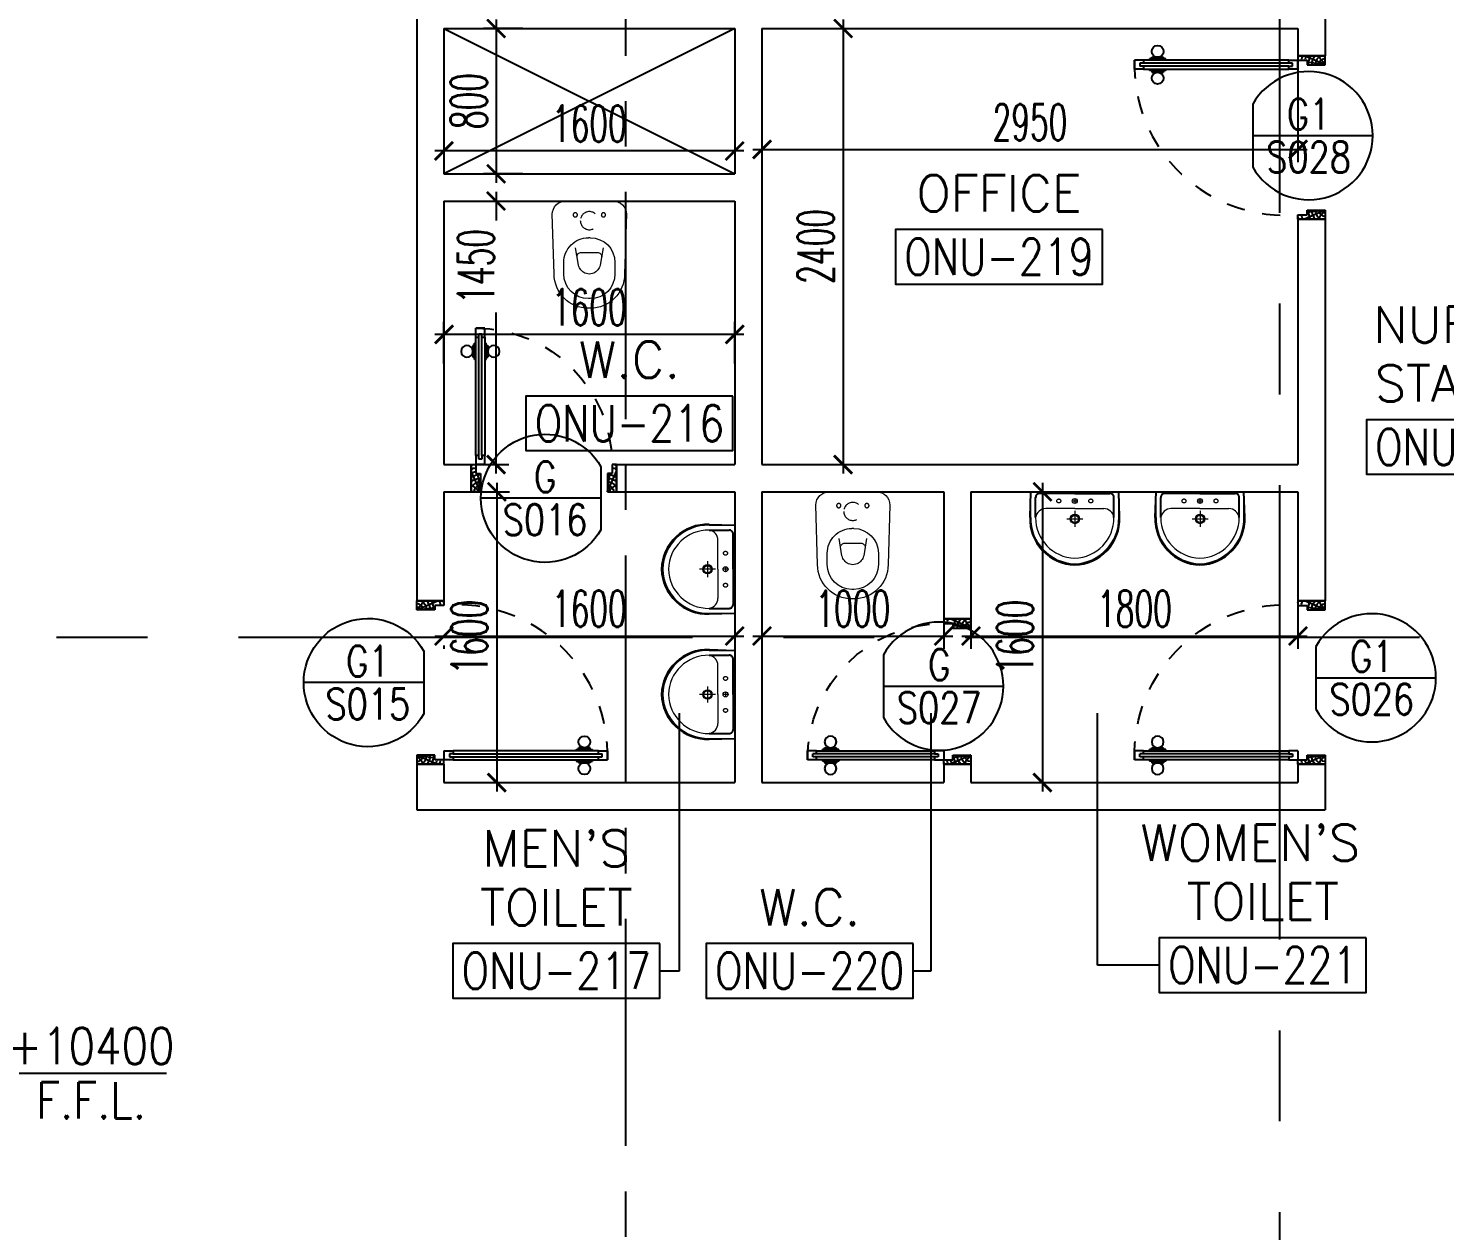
# Model space of a CAD drawing. Extents: x 88852.7 to 88945.7, y 39921.6 to 40001.1.
# Drawn here: x 88868.28 to 88876.08, y 39936.01 to 39942.63 of the extents above; entities that cross this region are included whole.
import ezdxf
from ezdxf.enums import TextEntityAlignment as Align

# ---------------------------------------------------------------- set-up
doc = ezdxf.new("R2010")
doc.units = 0
doc.header["$MEASUREMENT"] = 0
doc.header["$PDMODE"] = 34
for name, pattern in [('CENTER', [2, 1.25, -0.25, 0.25, -0.25]), ('CENTERX2', [4, 2.5, -0.5, 0.5, -0.5]), ('DASHED', [0.75, 0.5, -0.25]), ('HIDDEN', [0.375, 0.25, -0.125]), ('HIDDEN2', [0.1875, 0.125, -0.0625])]:
    doc.linetypes.add(name, pattern=pattern)
doc.layers.get('0').update_dxf_attribs({"linetype": 'CONTINUOUS'})
doc.layers.get('DEFPOINTS').update_dxf_attribs({"linetype": 'CONTINUOUS'})
for name, color, linetype in [('AXES', 11, 'CENTERX2'), ('AXES1', 11, 'CENTER'), ('DIM', 4, 'CONTINUOUS'), ('DOOR', 7, 'CONTINUOUS'), ('DOOR-CR', 4, 'CONTINUOUS'), ('DOOR-NO', 3, 'CONTINUOUS'), ('FIX', 3, 'CONTINUOUS'), ('LEV-PL', 7, 'CONTINUOUS'), ('RM-BOX', 4, 'CONTINUOUS'), ('RM-IND', 7, 'CONTINUOUS'), ('RM-NAME', 2, 'CONTINUOUS'), ('RM-NO', 2, 'CONTINUOUS'), ('WALL', 2, 'CONTINUOUS')]:
    doc.layers.add(name, color=color, linetype=linetype)
doc.styles.add('ROMANS', font='ROMANS.shx', dxfattribs={"width": 0.6})
doc.styles.add('S', font='ROMANS.SHX')
doc.dimstyles.new('STANDARD in', dxfattribs={"dimtxt": 0.2, "dimasz": 0.1, "dimexe": 0.07, "dimexo": 0.07, "dimgap": 0.05, "dimtad": 1, "dimdec": 0, "dimlfac": 1000, "dimzin": 0, "dimdsep": 46, "dimtxsty": 'ROMANS', "dimblk": 'ARCHTICK', "dimcen": 0.05, "dimdle": 0.05, "dimclrd": 4, "dimclre": 4, "dimclrt": 2, "dimadec": 0, "dimazin": 0, "dimtfac": 1, "dimtdec": 0, "dimtmove": 2, "dimatfit": 3, "dimfxl": 0, "dimtolj": 1, "dimtzin": 0, "dimarcsym": 0})

# ---------------------------------------------------------------- blocks, each defined once
blk = doc.blocks.new('RM1')
at = {"layer": 'RM-BOX'}
blk.add_lwpolyline([(569.9, -200), (-569.9, -200), (-569.9, -500), (569.9, -500)], close=True, dxfattribs=at)
at = {"layer": 'RM-NAME', "style": 'ROMANS'}
for tag, p in [('ROOMNAME1', (0, 323.8)), ('ROOMNAME2', (0, 0))]:
    blk.add_attdef(tag, text='', height=200, dxfattribs=at).set_placement(p, align=Align.MIDDLE)
at = {"layer": 'RM-NO', "style": 'ROMANS', "width": 0.8}
blk.add_attdef('ROOMNO', text='', height=200, dxfattribs=at).set_placement((0, -350), align=Align.MIDDLE)
blk = doc.blocks.new('DD1')
at = {"layer": 'DOOR-CR'}
blk.add_line((-307.6, 0), (352.8, 0), dxfattribs=at)
blk.add_lwpolyline([(-307.6, -172.9, 3.820224), (-307.6, 172.9)], format="xyb", close=True, dxfattribs=at)
at = {"layer": 'DOOR-NO', "style": 'ROMANS', "width": 0.8}
for tag, p in [('G', (0, 141.5)), ('000', (0, -141.4))]:
    blk.add_attdef(tag, text='', height=204, dxfattribs=at).set_placement(p, align=Align.MIDDLE)
blk = doc.blocks.new('_ARCHTICK')
at = {"color": 0, "linetype": 'ByBlock', "const_width": 0.15}
blk.add_lwpolyline([(-0.5, -0.5), (0.5, 0.5)], dxfattribs=at)
blk = doc.blocks.new('*D414')
at = {"layer": 'DEFPOINTS', "color": 0, "linetype": 'Continuous'}
for p in [(88873.4703, 39939.771), (88875.2703, 39939.771), (88875.2703, 39939.2858)]:
    blk.add_point(p, dxfattribs=at)
at = {"layer": 'DIM', "color": 4, "linetype": 'Continuous', "lineweight": -2}
for p, q in [((88873.4703, 39939.701), (88873.4703, 39939.2158)), ((88875.2703, 39939.701), (88875.2703, 39939.2158)), ((88873.4203, 39939.2858), (88875.3203, 39939.2858))]:
    blk.add_line(p, q, dxfattribs=at)
at = {"layer": 'DIM', "color": 4, "linetype": 'Continuous', "lineweight": -2, "xscale": 0.1, "yscale": 0.1, "zscale": 0.1, "rotation": 180}
blk.add_blockref('_ARCHTICK', (88873.4703, 39939.2858), dxfattribs=at)
at = {"layer": 'DIM', "color": 4, "linetype": 'Continuous', "lineweight": -2, "xscale": 0.1, "yscale": 0.1, "zscale": 0.1}
blk.add_blockref('_ARCHTICK', (88875.2703, 39939.2858), dxfattribs=at)
at = {"layer": 'DIM', "color": 2, "linetype": 'Continuous', "insert": (88874.3703, 39939.4358), "char_height": 0.2, "attachment_point": 5, "style": 'ROMANS'}
blk.add_mtext('\\A1;1800', dxfattribs=at)
blk = doc.blocks.new('*D413')
at = {"layer": 'DEFPOINTS', "color": 0, "linetype": 'Continuous'}
for p in [(88872.3203, 39939.771), (88873.3203, 39939.771), (88873.3203, 39939.2858)]:
    blk.add_point(p, dxfattribs=at)
at = {"layer": 'DIM', "color": 4, "linetype": 'Continuous', "lineweight": -2}
for p, q in [((88872.3203, 39939.701), (88872.3203, 39939.2158)), ((88873.3203, 39939.701), (88873.3203, 39939.2158)), ((88872.2703, 39939.2858), (88873.3703, 39939.2858))]:
    blk.add_line(p, q, dxfattribs=at)
at = {"layer": 'DIM', "color": 4, "linetype": 'Continuous', "lineweight": -2, "xscale": 0.1, "yscale": 0.1, "zscale": 0.1, "rotation": 180}
blk.add_blockref('_ARCHTICK', (88872.3203, 39939.2858), dxfattribs=at)
at = {"layer": 'DIM', "color": 4, "linetype": 'Continuous', "lineweight": -2, "xscale": 0.1, "yscale": 0.1, "zscale": 0.1}
blk.add_blockref('_ARCHTICK', (88873.3203, 39939.2858), dxfattribs=at)
at = {"layer": 'DIM', "color": 2, "linetype": 'Continuous', "insert": (88872.8203, 39939.4358), "char_height": 0.2, "attachment_point": 5, "style": 'ROMANS'}
blk.add_mtext('\\A1;1000', dxfattribs=at)
blk = doc.blocks.new('*D412')
at = {"layer": 'DEFPOINTS', "color": 0, "linetype": 'Continuous'}
for p in [(88872.1703, 39939.6851), (88870.5703, 39939.3028), (88872.1703, 39939.2858)]:
    blk.add_point(p, dxfattribs=at)
at = {"layer": 'DIM', "color": 4, "linetype": 'Continuous', "lineweight": -2}
for p, q in [((88872.1703, 39939.6151), (88872.1703, 39939.2158)), ((88870.5203, 39939.2858), (88872.2203, 39939.2858)), ((88870.5703, 39939.2328), (88870.5703, 39939.2158))]:
    blk.add_line(p, q, dxfattribs=at)
at = {"layer": 'DIM', "color": 4, "linetype": 'Continuous', "lineweight": -2, "xscale": 0.1, "yscale": 0.1, "zscale": 0.1, "rotation": 180}
blk.add_blockref('_ARCHTICK', (88870.5703, 39939.2858), dxfattribs=at)
at = {"layer": 'DIM', "color": 4, "linetype": 'Continuous', "lineweight": -2, "xscale": 0.1, "yscale": 0.1, "zscale": 0.1}
blk.add_blockref('_ARCHTICK', (88872.1703, 39939.2858), dxfattribs=at)
at = {"layer": 'DIM', "color": 2, "linetype": 'Continuous', "insert": (88871.3703, 39939.4358), "char_height": 0.2, "attachment_point": 5, "style": 'ROMANS'}
blk.add_mtext('\\A1;1600', dxfattribs=at)
blk = doc.blocks.new('*D410')
at = {"layer": 'DEFPOINTS', "color": 0, "linetype": 'Continuous'}
for p in [(88870.5703, 39940.9452), (88870.5703, 39940.7155), (88872.1703, 39940.7155)]:
    blk.add_point(p, dxfattribs=at)
at = {"layer": 'DIM', "color": 4, "linetype": 'Continuous', "lineweight": -2}
for p, q in [((88872.2203, 39940.9452), (88870.5203, 39940.9452)), ((88870.5703, 39940.7855), (88870.5703, 39941.0152)), ((88872.1703, 39940.7855), (88872.1703, 39941.0152))]:
    blk.add_line(p, q, dxfattribs=at)
at = {"layer": 'DIM', "color": 4, "linetype": 'Continuous', "lineweight": -2, "xscale": 0.1, "yscale": 0.1, "zscale": 0.1, "rotation": 180}
blk.add_blockref('_ARCHTICK', (88870.5703, 39940.9452), dxfattribs=at)
at = {"layer": 'DIM', "color": 4, "linetype": 'Continuous', "lineweight": -2, "xscale": 0.1, "yscale": 0.1, "zscale": 0.1}
blk.add_blockref('_ARCHTICK', (88872.1703, 39940.9452), dxfattribs=at)
at = {"layer": 'DIM', "color": 2, "linetype": 'Continuous', "insert": (88871.3703, 39941.0952), "char_height": 0.2, "attachment_point": 5, "style": 'ROMANS'}
blk.add_mtext('\\A1;1600', dxfattribs=at)
blk = doc.blocks.new('*D415')
at = {"layer": 'DEFPOINTS', "color": 0, "linetype": 'Continuous'}
for p in [(88873.6185, 39940.0796), (88873.6185, 39938.4796), (88873.8637, 39938.4796)]:
    blk.add_point(p, dxfattribs=at)
at = {"layer": 'DIM', "color": 4, "linetype": 'Continuous', "lineweight": -2}
for p, q in [((88873.8637, 39940.1296), (88873.8637, 39938.4296)), ((88873.6885, 39940.0796), (88873.9337, 39940.0796)), ((88873.6885, 39938.4796), (88873.9337, 39938.4796))]:
    blk.add_line(p, q, dxfattribs=at)
at = {"layer": 'DIM', "color": 4, "linetype": 'Continuous', "lineweight": -2, "xscale": 0.1, "yscale": 0.1, "zscale": 0.1}
for p, rotation in [((88873.8637, 39940.0796), 90), ((88873.8637, 39938.4796), 270)]:
    blk.add_blockref('_ARCHTICK', p, dxfattribs=dict(at, rotation=rotation))
at = {"layer": 'DIM', "color": 2, "linetype": 'Continuous', "insert": (88873.7137, 39939.2796), "char_height": 0.2, "attachment_point": 5, "rotation": 90, "style": 'ROMANS'}
blk.add_mtext('\\A1;1600', dxfattribs=at)
blk = doc.blocks.new('*D411')
at = {"layer": 'DEFPOINTS', "color": 0, "linetype": 'Continuous'}
for p in [(88870.5703, 39940.0796), (88870.5703, 39938.4796), (88870.8606, 39938.4796)]:
    blk.add_point(p, dxfattribs=at)
at = {"layer": 'DIM', "color": 4, "linetype": 'Continuous', "lineweight": -2}
for p, q in [((88870.8606, 39940.1296), (88870.8606, 39938.4296)), ((88870.6403, 39940.0796), (88870.9306, 39940.0796)), ((88870.6403, 39938.4796), (88870.9306, 39938.4796))]:
    blk.add_line(p, q, dxfattribs=at)
at = {"layer": 'DIM', "color": 4, "linetype": 'Continuous', "lineweight": -2, "xscale": 0.1, "yscale": 0.1, "zscale": 0.1}
for p, rotation in [((88870.8606, 39940.0796), 90), ((88870.8606, 39938.4796), 270)]:
    blk.add_blockref('_ARCHTICK', p, dxfattribs=dict(at, rotation=rotation))
at = {"layer": 'DIM', "color": 2, "linetype": 'Continuous', "insert": (88870.7106, 39939.2796), "char_height": 0.2, "attachment_point": 5, "rotation": 90, "style": 'ROMANS'}
blk.add_mtext('\\A1;1600', dxfattribs=at)
blk = doc.blocks.new('*D409')
at = {"layer": 'DEFPOINTS', "color": 0, "linetype": 'Continuous'}
for p in [(88870.7333, 39941.6796), (88870.6453, 39940.2296), (88870.857, 39940.2296)]:
    blk.add_point(p, dxfattribs=at)
at = {"layer": 'DIM', "color": 4, "linetype": 'Continuous', "lineweight": -2}
for p, q in [((88870.857, 39941.7296), (88870.857, 39941.5724)), ((88870.8033, 39941.6796), (88870.927, 39941.6796)), ((88870.857, 39940.1796), (88870.857, 39941.0667)), ((88870.7153, 39940.2296), (88870.927, 39940.2296))]:
    blk.add_line(p, q, dxfattribs=at)
at = {"layer": 'DIM', "color": 4, "linetype": 'Continuous', "lineweight": -2, "xscale": 0.1, "yscale": 0.1, "zscale": 0.1}
for p, rotation in [((88870.857, 39941.6796), 90), ((88870.857, 39940.2296), 270)]:
    blk.add_blockref('_ARCHTICK', p, dxfattribs=dict(at, rotation=rotation))
at = {"layer": 'DIM', "color": 2, "linetype": 'Continuous', "insert": (88870.7457, 39941.3196), "char_height": 0.2, "attachment_point": 5, "rotation": 90, "style": 'ROMANS'}
blk.add_mtext('\\A1;1450', dxfattribs=at)
blk = doc.blocks.new('*D408')
at = {"layer": 'DEFPOINTS', "color": 0, "linetype": 'Continuous'}
for p in [(88872.5796, 39942.6296), (88872.5796, 39940.2296), (88872.7667, 39940.2296)]:
    blk.add_point(p, dxfattribs=at)
at = {"layer": 'DIM', "color": 4, "linetype": 'Continuous', "lineweight": -2}
for p, q in [((88872.7667, 39942.6796), (88872.7667, 39940.1796)), ((88872.6496, 39942.6296), (88872.8367, 39942.6296)), ((88872.6496, 39940.2296), (88872.8367, 39940.2296))]:
    blk.add_line(p, q, dxfattribs=at)
at = {"layer": 'DIM', "color": 4, "linetype": 'Continuous', "lineweight": -2, "xscale": 0.1, "yscale": 0.1, "zscale": 0.1}
for p, rotation in [((88872.7667, 39942.6296), 90), ((88872.7667, 39940.2296), 270)]:
    blk.add_blockref('_ARCHTICK', p, dxfattribs=dict(at, rotation=rotation))
at = {"layer": 'DIM', "color": 2, "linetype": 'Continuous', "insert": (88872.6167, 39941.4296), "char_height": 0.2, "attachment_point": 5, "rotation": 90, "style": 'ROMANS'}
blk.add_mtext('\\A1;2400', dxfattribs=at)
blk = doc.blocks.new('*D817')
at = {"layer": 'DEFPOINTS', "color": 0, "linetype": 'Continuous'}
for p in [(88875.2703, 39942.5625), (88872.3203, 39942.1285), (88875.2703, 39941.9635)]:
    blk.add_point(p, dxfattribs=at)
at = {"layer": 'DIM', "color": 4, "linetype": 'Continuous', "lineweight": -2}
for p, q in [((88875.2703, 39942.4925), (88875.2703, 39941.8935)), ((88872.3203, 39942.0585), (88872.3203, 39941.8935)), ((88872.2703, 39941.9635), (88875.3203, 39941.9635))]:
    blk.add_line(p, q, dxfattribs=at)
at = {"layer": 'DIM', "color": 4, "linetype": 'Continuous', "lineweight": -2, "xscale": 0.1, "yscale": 0.1, "zscale": 0.1, "rotation": 180}
blk.add_blockref('_ARCHTICK', (88872.3203, 39941.9635), dxfattribs=at)
at = {"layer": 'DIM', "color": 4, "linetype": 'Continuous', "lineweight": -2, "xscale": 0.1, "yscale": 0.1, "zscale": 0.1}
blk.add_blockref('_ARCHTICK', (88875.2703, 39941.9635), dxfattribs=at)
at = {"layer": 'DIM', "color": 2, "linetype": 'Continuous', "insert": (88873.7953, 39942.1135), "char_height": 0.2, "attachment_point": 5, "style": 'ROMANS'}
blk.add_mtext('\\A1;2950', dxfattribs=at)
blk = doc.blocks.new('*D407')
at = {"layer": 'DEFPOINTS', "color": 0, "linetype": 'Continuous'}
for p in [(88870.5703, 39942.0298), (88870.5703, 39941.9556), (88872.1703, 39942.0298)]:
    blk.add_point(p, dxfattribs=at)
at = {"layer": 'DIM', "color": 4, "linetype": 'Continuous', "lineweight": -2}
for p, q in [((88872.2203, 39941.9556), (88870.5203, 39941.9556)), ((88870.5703, 39941.9598), (88870.5703, 39941.8856)), ((88872.1703, 39941.9598), (88872.1703, 39941.8856))]:
    blk.add_line(p, q, dxfattribs=at)
at = {"layer": 'DIM', "color": 4, "linetype": 'Continuous', "lineweight": -2, "xscale": 0.1, "yscale": 0.1, "zscale": 0.1, "rotation": 180}
blk.add_blockref('_ARCHTICK', (88870.5703, 39941.9556), dxfattribs=at)
at = {"layer": 'DIM', "color": 4, "linetype": 'Continuous', "lineweight": -2, "xscale": 0.1, "yscale": 0.1, "zscale": 0.1}
blk.add_blockref('_ARCHTICK', (88872.1703, 39941.9556), dxfattribs=at)
at = {"layer": 'DIM', "color": 2, "linetype": 'Continuous', "insert": (88871.3703, 39942.1056), "char_height": 0.2, "attachment_point": 5, "style": 'ROMANS'}
blk.add_mtext('\\A1;1600', dxfattribs=at)
blk = doc.blocks.new('*D406')
at = {"layer": 'DEFPOINTS', "color": 0, "linetype": 'Continuous'}
for p in [(88871.0747, 39942.6296), (88870.857, 39941.8296), (88871.0747, 39941.8296)]:
    blk.add_point(p, dxfattribs=at)
at = {"layer": 'DIM', "color": 4, "linetype": 'Continuous', "lineweight": -2}
for p, q in [((88870.857, 39942.6796), (88870.857, 39941.7796)), ((88871.0047, 39942.6296), (88870.787, 39942.6296)), ((88871.0047, 39941.8296), (88870.787, 39941.8296))]:
    blk.add_line(p, q, dxfattribs=at)
at = {"layer": 'DIM', "color": 4, "linetype": 'Continuous', "lineweight": -2, "xscale": 0.1, "yscale": 0.1, "zscale": 0.1}
for p, rotation in [((88870.857, 39942.6296), 90), ((88870.857, 39941.8296), 270)]:
    blk.add_blockref('_ARCHTICK', p, dxfattribs=dict(at, rotation=rotation))
at = {"layer": 'DIM', "color": 2, "linetype": 'Continuous', "insert": (88870.707, 39942.2296), "char_height": 0.2, "attachment_point": 5, "rotation": 90, "style": 'ROMANS'}
blk.add_mtext('\\A1;800', dxfattribs=at)
blk = doc.blocks.new('WC1')
at = {"layer": 'FIX', "lineweight": 20}
for p, q in [((-210, 203.8), (-538, 193.8)), ((-475, 140.8), (-538, 140.8)), ((-137, 0), (-137, 130.8)), ((-727, 4.8), (-727, -4.8)), ((-674, 4.8), (-674, -4.8)), ((-533.7, 24.2), (-539.5, 0)), ((-539.5, 0), (-533.7, -24.2)), ((-394.8, 75.7), (-490.4, 60.1)), ((-339, 4.8), (-339, -4.8)), ((-137, -130.8), (-137, 0)), ((-490.4, -60.1), (-394.8, -75.7)), ((-538, -140.8), (-475, -140.8)), ((-538, -193.8), (-210, -203.8)), ((-213.2, -203.8), (-210, -203.8))]:
    blk.add_line(p, q, dxfattribs=at)
at = {"layer": 'FIX', "linetype": 'Continuous', "lineweight": 20}
blk.add_line((-420.1, -47.3), (-420.4, 44.6), dxfattribs=at)
at = {"layer": 'FIX', "linetype": 'HIDDEN', "lineweight": 20, "ltscale": 0.05}
for centre in [(-213.2, 77.5), (-213.2, -77.5)]:
    blk.add_circle(centre, 11.6, dxfattribs=at)
at = {"layer": 'FIX', "linetype": 'HIDDEN2', "lineweight": 20, "ltscale": 0.3}
blk.add_circle((-245, 0), 49.8, dxfattribs=at)
at = {"layer": 'FIX', "lineweight": 20}
for centre, radius, start, end in [((-538, 4.8), 189, 90, 180), ((-210, 130.8), 73, 360, 90), ((-538, 4.8), 136, 90, 180), ((-475, 4.8), 136, 360, 90), ((-473, -6.9), 68.2, 128.92417, 152.84682), ((-464.4, -17.6), 82, 108.49595, 128.92417), ((-538, -4.8), 189, 180, 270), ((-538, -4.8), 136, 180, 270), ((-473, 6.9), 68.2, 207.15318, 231.07583), ((-464.4, 17.6), 82, 231.07583, 251.50405), ((-475, -4.8), 136, 270, 0), ((-210, -130.8), 73, 270, 0)]:
    blk.add_arc(centre, radius, start, end, dxfattribs=at)
at = {"layer": 'FIX', "linetype": 'Continuous', "lineweight": 20}
for centre, start, end in [((-442.7, 45.5), 357.66621, 91.61215), ((-442.4, -45.6), 268.38785, 2.33379)]:
    blk.add_arc(centre, 22.3, start, end, dxfattribs=at)
blk = doc.blocks.new('LAV1')
at = {"layer": 'FIX', "linetype": 'DASHED', "lineweight": 20, "ltscale": 0.05}
for p, q in [((-0.5, 170), (-0.5, 270)), ((-0.5, 170), (-0.5, 270)), ((49.5, 220), (-50.5, 220))]:
    blk.add_line(p, q, dxfattribs=at)
at = {"layer": 'FIX', "linetype": 'ByBlock', "ltscale": 0.3}
for p, q in [((-280, 210), (-275, 50)), ((-245, 210), (-245, 85)), ((245, 210), (245, 85)), ((280, 210), (275, 50)), ((0, 60), (-220.2, 60)), ((0, 60), (220.2, 60))]:
    blk.add_line(p, q, dxfattribs=at)
at = {"layer": 'FIX', "linetype": 'Continuous', "lineweight": 20}
for p, q in [((-275, 210), (-275, 50)), ((275, 210), (275, 50)), ((0, 155), (-181.4, 155)), ((0, 155), (181.4, 155)), ((0, 50), (-275, 50)), ((0, 50), (-252.5, 50)), ((0, 50), (275, 50)), ((0, 50), (252.5, 50))]:
    blk.add_line(p, q, dxfattribs=at)
at = {"layer": 'FIX', "lineweight": 20}
for p, q in [((15.6, 107.5), (-15.5, 107.5)), ((0, 92), (0, 123))]:
    blk.add_line(p, q, dxfattribs=at)
for centre, radius in [((-0.5, 220), 29.5), ((-0.5, 220), 22.5), ((0, 107.5), 15.5)]:
    blk.add_circle(centre, radius, dxfattribs=at)
at = {"layer": 'FIX', "linetype": 'HIDDEN', "lineweight": 20, "ltscale": 0.05}
for centre in [(-100, 107.5), (100, 107.5)]:
    blk.add_circle(centre, 12.4, dxfattribs=at)
at = {"layer": 'FIX', "linetype": 'ByBlock', "ltscale": 0.3}
for centre, radius, start, end in [((6.9, 220), 287, 91.37765, 182.00641), ((-6.9, 220), 287, 357.99359, 88.62235), ((-220.1, 84.9), 24.9, 179.70214, 269.94861), ((220.1, 84.9), 24.9, 270.05139, 0.29786)]:
    blk.add_arc(centre, radius, start, end, dxfattribs=at)
at = {"layer": 'FIX', "linetype": 'Continuous', "lineweight": 20}
for centre, radius, start, end in [((8.4, 216.7), 283.4, 91.6988, 181.35097), ((7.6, 212.5), 252.7, 91.73281, 180.48842), ((-8.4, 216.7), 283.4, 358.64903, 88.3012), ((-7.6, 212.5), 252.7, 359.51158, 88.26719), ((-179.2, 221.8), 66.9, 190.20056, 268.07863), ((179.2, 221.8), 66.9, 271.92137, 349.79944)]:
    blk.add_arc(centre, radius, start, end, dxfattribs=at)
blk = doc.blocks.new('DOOR90')
at = {"layer": 'DOOR', "linetype": 'ByBlock'}
for p, q in [((0, 0), (-150, 0)), ((-200, -25), (-1000, -25)), ((-200, -42), (-1000, -42)), ((-200, -58), (-1000, -58)), ((-1000, -75), (-200, -75))]:
    blk.add_line(p, q, dxfattribs=at)
at = {"layer": 'DOOR', "color": 0, "linetype": 'ByBlock'}
for p, q in [((-150, 0), (-150, -25)), ((-150, 0), (0, 0)), ((0, -50), (0, 0)), ((-1050, -25), (-1050, -75)), ((-1050, -75), (-1050, -25)), ((-1000, -25), (-1050, -25)), ((-1000, -75), (-1050, -75)), ((-1020, -42), (-1020, -58)), ((-1000, -42), (-1020, -42)), ((-1000, -58), (-1020, -58)), ((-1000, -25), (-1000, -42)), ((-1000, -58), (-1000, -75)), ((-967.6, -25), (-967.6, -17.8)), ((-877.6, -17.8), (-967.6, -17.8)), ((-967.6, -75), (-967.6, -82.2)), ((-955, -17.8), (-955, -8.8)), ((-955, -8.8), (-890.2, -8.8)), ((-955, -17.8), (-890.2, -17.8)), ((-890.2, -17.8), (-890.2, -8.8)), ((-877.6, -25), (-877.6, -17.8)), ((-877.6, -75), (-877.6, -82.2)), ((-200, -42), (-200, -25)), ((-200, -25), (-150, -25)), ((-180, -42), (-200, -42)), ((-200, -75), (-200, -58)), ((-200, -58), (-180, -58)), ((-150, -75), (-200, -75)), ((-180, -58), (-180, -42)), ((-150, -75), (-150, -25)), ((-150, -25), (-100, -25)), ((-100, -25), (-100, -50)), ((-100, -50), (0, -50)), ((-877.6, -82.2), (-967.6, -82.2)), ((-955, -82.2), (-955, -91.2)), ((-955, -82.2), (-890.2, -82.2)), ((-955, -91.2), (-890.2, -91.2)), ((-890.2, -82.2), (-890.2, -91.2)), ((-100, -850), (0, -850)), ((-100, -875), (-100, -850)), ((0, -850), (0, -900)), ((-150, -900), (-150, -875)), ((-150, -875), (-100, -875)), ((0, -900), (-150, -900)), ((-150, -900), (0, -900))]:
    blk.add_line(p, q, dxfattribs=at)
at = {"layer": 'DOOR', "color": 9, "linetype": 'ByBlock'}
for p, q in [((0, -50), (-113.7, 0)), ((0, -50), (-40.1, 0)), ((0, -50), (-100, -36.6)), ((0, -850), (-113.7, -900)), ((0, -850), (-100, -863.4)), ((0, -850), (-40.1, -900))]:
    blk.add_line(p, q, dxfattribs=at)
at = {"layer": 'DOOR', "color": 0, "linetype": 'ByBlock'}
for centre in [(-922.6, 23.5), (-922.6, -123.5)]:
    blk.add_circle(centre, 32.4, dxfattribs=at)
at = {"layer": 'DOOR', "color": 9, "linetype": 'ByBlock'}
for centre, radius, start, end in [((0, -50), 74.4, 137.77643, 180), ((0, -50), 54.4, 113.20738, 180), ((0, -50), 154.4, 161.10529, 166.28577), ((0, -50), 134.4, 158.15985, 169.28002), ((0, -50), 114.4, 154.08384, 167.37743), ((0, -50), 94.4, 148.01819, 180), ((0, -50), 34.4, 90, 180), ((0, -50), 14.4, 90, 180), ((0, -850), 94.4, 180, 211.98181), ((0, -850), 74.4, 180, 222.22357), ((0, -850), 54.4, 180, 246.79262), ((0, -850), 34.4, 180, 270), ((0, -850), 14.4, 180, 270), ((0, -850), 154.4, 193.71423, 198.89471), ((0, -850), 134.4, 190.71998, 201.84015)]:
    blk.add_arc(centre, radius, start, end, dxfattribs=at)
at = {"layer": 'DOOR', "linetype": 'HIDDEN', "ltscale": 0.5}
blk.add_arc((-222.2, -50), 828.2, 178.27012, 275.00304, dxfattribs=at)
blk = doc.blocks.new('DOOR80')
at = {"layer": 'DOOR', "color": 0, "linetype": 'ByBlock'}
for p, q in [((-75, 850), (-75, 900)), ((-75, 900), (-25, 900)), ((-25, 900), (-75, 900)), ((-58, 850), (-58, 870)), ((-42, 870), (-58, 870)), ((-42, 850), (-42, 870)), ((-25, 850), (-25, 900)), ((-91.2, 805), (-91.2, 740.2)), ((-82.2, 805), (-91.2, 805)), ((-82.2, 727.6), (-82.2, 817.6)), ((-75, 817.6), (-82.2, 817.6)), ((-82.2, 805), (-82.2, 740.2)), ((-58, 850), (-75, 850)), ((-25, 850), (-42, 850)), ((-25, 817.6), (-17.8, 817.6)), ((-17.8, 727.6), (-17.8, 817.6)), ((-17.8, 805), (-17.8, 740.2)), ((-17.8, 805), (-8.8, 805)), ((-8.8, 805), (-8.8, 740.2)), ((-82.2, 740.2), (-91.2, 740.2)), ((-75, 727.6), (-82.2, 727.6)), ((-25, 727.6), (-17.8, 727.6)), ((-17.8, 740.2), (-8.8, 740.2)), ((-75, 200), (-58, 200)), ((-75, 150), (-75, 200)), ((-58, 200), (-58, 180)), ((-58, 180), (-42, 180)), ((-42, 200), (-25, 200)), ((-42, 180), (-42, 200)), ((-25, 200), (-25, 150)), ((-800, 150), (-800, 0)), ((-800, 150), (-775, 150)), ((-800, 0), (-800, 150)), ((-775, 150), (-775, 100)), ((-775, 100), (-750, 100)), ((-750, 100), (-750, 0)), ((-75, 150), (-25, 150)), ((-50, 100), (-50, 0)), ((-25, 100), (-50, 100)), ((0, 150), (-25, 150)), ((-25, 150), (-25, 100)), ((0, 0), (0, 150)), ((0, 150), (0, 0)), ((-750, 0), (-800, 0)), ((-50, 0), (0, 0))]:
    blk.add_line(p, q, dxfattribs=at)
at = {"layer": 'DOOR', "linetype": 'ByBlock'}
for p, q in [((-75, 850), (-75, 200)), ((-58, 200), (-58, 850)), ((-42, 200), (-42, 850)), ((-25, 200), (-25, 850))]:
    blk.add_line(p, q, dxfattribs=at)
at = {"layer": 'DOOR', "color": 9, "linetype": 'ByBlock'}
for p, q in [((-750, 0), (-800, 113.7)), ((-750, 0), (-763.4, 100)), ((-50, 0), (0, 113.7)), ((-50, 0), (-36.6, 100)), ((-750, 0), (-800, 40.1)), ((-50, 0), (0, 40.1))]:
    blk.add_line(p, q, dxfattribs=at)
at = {"layer": 'DOOR', "color": 0, "linetype": 'ByBlock'}
for centre in [(-123.5, 772.6), (23.5, 772.6)]:
    blk.add_circle(centre, 32.4, dxfattribs=at)
at = {"layer": 'DOOR', "linetype": 'HIDDEN', "ltscale": 0.5}
blk.add_arc((-25, 150), 750, 90, 180, dxfattribs=at)
at = {"layer": 'DOOR', "color": 9, "linetype": 'ByBlock'}
for centre, radius, start, end in [((-750, 0), 154.4, 103.71423, 108.89471), ((-750, 0), 134.4, 100.71998, 111.84015), ((-750, 0), 94.4, 90, 121.98181), ((-50, 0), 94.4, 58.01819, 90), ((-50, 0), 134.4, 68.15985, 79.28002), ((-50, 0), 114.4, 64.08384, 77.37743), ((-50, 0), 154.4, 71.10529, 76.28577), ((-750, 0), 74.4, 90, 132.22357), ((-750, 0), 54.4, 90, 156.79262), ((-750, 0), 34.4, 90, 180), ((-750, 0), 14.4, 90, 180), ((-50, 0), 74.4, 47.77643, 90), ((-50, 0), 54.4, 23.20738, 90), ((-50, 0), 34.4, 0, 90), ((-50, 0), 14.4, 0, 90)]:
    blk.add_arc(centre, radius, start, end, dxfattribs=at)
blk = doc.blocks.new('LEV1')
at = {"layer": 'LEV-PL'}
for p, q in [((0, 245), (0, 175)), ((-175, 0), (-245, 0)), ((175, 0), (1061.3, 0)), ((0, -175), (0, -245))]:
    blk.add_line(p, q, dxfattribs=at)
at = {"layer": 'LEV-PL', "const_width": 175}
for points in [[(-87.5, 0, -0.414214), (0, 87.5, -1)], [(87.5, 0, -0.414214), (0, -87.5, -1)]]:
    blk.add_lwpolyline(points, format="xyb", dxfattribs=at)
at = {"layer": 'LEV-PL'}
blk.add_circle((0, 0), 175, dxfattribs=at)
at = {"layer": 'LEV-PL', "color": 4, "style": 'S', "width": 0.85}
for tag, p in [('+0000', (646.1, 50)), ('F.F.L.', (646.1, -250))]:
    blk.add_attdef(tag, text='', height=200, dxfattribs=at).set_placement(p, align=Align.CENTER)

msp = doc.modelspace()

# ---------------------------------------------------------------- linework, layer by layer
at = {"layer": 'AXES'}
for p, q in [((88875.1703, 39921.6153), (88875.1703, 40000.4279)), ((88853.4386, 39939.2796), (88876.9703, 39939.2796))]:
    msp.add_line(p, q, dxfattribs=at)
at = {"layer": 'AXES1'}
msp.add_line((88871.5703, 39928.4796), (88871.5703, 39987.2996), dxfattribs=at)
at = {"layer": 'DIM', "color": 0, "linetype": 'Continuous'}
for p, q in [((88870.5703, 39942.6296), (88872.1703, 39941.8296)), ((88872.1703, 39942.6296), (88870.5703, 39941.8296))]:
    msp.add_line(p, q, dxfattribs=at)
at = {"layer": 'RM-IND'}
for p, q in [((88871.8665, 39937.4432), (88871.8665, 39938.8603)), ((88873.2515, 39937.4432), (88873.2515, 39938.8603)), ((88874.1663, 39937.4747), (88874.1663, 39938.8603)), ((88871.7583, 39937.4432), (88871.8665, 39937.4432)), ((88873.1528, 39937.4432), (88873.2515, 39937.4432)), ((88874.5066, 39937.4747), (88874.1663, 39937.4747))]:
    msp.add_line(p, q, dxfattribs=at)
at = {"layer": 'WALL', "linetype": 'ByBlock'}
for p, q in [((88875.4203, 39943.2796), (88875.4203, 39942.4796)), ((88875.2703, 39942.6296), (88875.2703, 39942.4796)), ((88875.2703, 39941.5796), (88875.2703, 39940.2296)), ((88875.4203, 39941.5796), (88875.4203, 39939.4796)), ((88870.5703, 39940.2296), (88870.7203, 39940.2296)), ((88870.7203, 39940.0796), (88870.7203, 39940.2296)), ((88871.5203, 39940.0796), (88871.5203, 39940.2296)), ((88871.5203, 39940.2296), (88872.1703, 39940.2296)), ((88872.3203, 39940.2296), (88875.2703, 39940.2296)), ((88870.5703, 39940.0796), (88870.7203, 39940.0796)), ((88871.5203, 39940.0796), (88872.1703, 39940.0796)), ((88872.3203, 39940.0796), (88873.3203, 39940.0796)), ((88873.4703, 39940.0796), (88875.2703, 39940.0796)), ((88875.2703, 39940.0796), (88875.2703, 39939.4796)), ((88870.5703, 39939.4796), (88870.4203, 39939.4796)), ((88875.2703, 39939.4796), (88875.4203, 39939.4796)), ((88873.4703, 39939.3796), (88873.3203, 39939.3796)), ((88870.5703, 39938.5796), (88870.4203, 39938.5796)), ((88873.4703, 39938.5796), (88873.3203, 39938.5796)), ((88875.2703, 39938.5796), (88875.4203, 39938.5796)), ((88875.2703, 39938.5796), (88875.2703, 39938.4796)), ((88875.4203, 39938.5796), (88875.4203, 39938.3296)), ((88870.5703, 39938.4796), (88872.1703, 39938.4796)), ((88872.3203, 39938.4796), (88873.3203, 39938.4796)), ((88873.4703, 39938.4796), (88875.2703, 39938.4796)), ((88870.4203, 39938.3296), (88875.4203, 39938.3296))]:
    msp.add_line(p, q, dxfattribs=at)
at = {"layer": 'WALL'}
for p, q in [((88870.4203, 39942.9296), (88870.4203, 39939.4796)), ((88870.5703, 39942.6296), (88870.5703, 39941.8296)), ((88870.5703, 39942.6296), (88872.1703, 39942.6296)), ((88872.1703, 39942.6296), (88872.1703, 39941.8296)), ((88872.3203, 39942.6296), (88872.3203, 39940.2296)), ((88872.3203, 39942.6296), (88875.2703, 39942.6296)), ((88875.2703, 39942.4796), (88875.4203, 39942.4796)), ((88870.5703, 39941.8296), (88872.1703, 39941.8296)), ((88870.5703, 39941.6796), (88870.5703, 39940.2296)), ((88870.5703, 39941.6796), (88872.1703, 39941.6796)), ((88872.1703, 39941.6796), (88872.1703, 39940.2296)), ((88875.2703, 39941.5796), (88875.4203, 39941.5796)), ((88870.5703, 39940.0796), (88870.5703, 39939.4796)), ((88872.1703, 39940.0796), (88872.1703, 39938.4796)), ((88872.3203, 39940.0796), (88872.3203, 39938.4796)), ((88873.3203, 39940.0796), (88873.3203, 39939.3796)), ((88873.4703, 39940.0796), (88873.4703, 39939.3796)), ((88870.4203, 39938.5796), (88870.4203, 39938.3296)), ((88870.5703, 39938.5796), (88870.5703, 39938.4796)), ((88873.3203, 39938.5796), (88873.3203, 39938.4796)), ((88873.4703, 39938.5796), (88873.4703, 39938.4796))]:
    msp.add_line(p, q, dxfattribs=at)

# ---------------------------------------------------------------- block references
at = {"layer": 'DOOR', "color": 0, "linetype": 'Continuous', "yscale": 0.001, "zscale": 0.001}
for name, p, xscale in [('DOOR90', (88875.4203, 39942.4796), 0.001), ('DOOR80', (88870.7203, 39940.0796), -0.001)]:
    msp.add_blockref(name, p, dxfattribs=dict(at, xscale=xscale))
for name, p, xscale, rotation in [('DOOR90', (88870.4203, 39938.5796), 0.001, 180), ('DOOR90', (88875.4203, 39938.5796), -0.001, 180), ('DOOR80', (88873.4703, 39938.5796), -0.001, 90)]:
    msp.add_blockref(name, p, dxfattribs=dict(at, xscale=xscale, rotation=rotation))
at = {"layer": 'DOOR-NO'}
ref = msp.add_blockref('DD1', (88875.3287, 39942.0395), dxfattribs=dict(at, xscale=0.001, yscale=0.001, zscale=0.001))
ref.add_attrib('G', 'G1', dxfattribs={"height": 0.17, "style": 'ROMANS', "width": 0.8}).set_placement((88875.3287, 39942.1575), align=Align.MIDDLE)
ref.add_attrib('000', 'S028', dxfattribs={"height": 0.17, "style": 'ROMANS', "width": 0.8}).set_placement((88875.3287, 39941.9217), align=Align.MIDDLE)
ref = msp.add_blockref('DD1', (88871.1266, 39940.0437), dxfattribs=dict(at, xscale=-0.001, yscale=0.001, zscale=0.001))
ref.add_attrib('G', 'G', dxfattribs={"height": 0.17, "style": 'ROMANS', "width": 0.8}).set_placement((88871.1266, 39940.1617), align=Align.MIDDLE)
ref.add_attrib('000', 'S016', dxfattribs={"height": 0.17, "style": 'ROMANS', "width": 0.8}).set_placement((88871.1266, 39939.9259), align=Align.MIDDLE)
ref = msp.add_blockref('DD1', (88870.1512, 39939.0296), dxfattribs=dict(at, xscale=-0.001, yscale=0.001, zscale=0.001))
ref.add_attrib('G', 'G1', dxfattribs={"height": 0.17, "style": 'ROMANS', "width": 0.8}).set_placement((88870.1512, 39939.1475), align=Align.MIDDLE)
ref.add_attrib('000', 'S015', dxfattribs={"height": 0.17, "style": 'ROMANS', "width": 0.8}).set_placement((88870.1512, 39938.9117), align=Align.MIDDLE)
ref = msp.add_blockref('DD1', (88873.2959, 39939.0097), dxfattribs=dict(at, xscale=0.001, yscale=0.001, zscale=0.001))
ref.add_attrib('G', 'G', dxfattribs={"height": 0.17, "style": 'ROMANS', "width": 0.8}).set_placement((88873.2959, 39939.1276), align=Align.MIDDLE)
ref.add_attrib('000', 'S027', dxfattribs={"height": 0.17, "style": 'ROMANS', "width": 0.8}).set_placement((88873.2959, 39938.8918), align=Align.MIDDLE)
ref = msp.add_blockref('DD1', (88875.6765, 39939.0558), dxfattribs=dict(at, xscale=0.001, yscale=0.001, zscale=0.001))
ref.add_attrib('G', 'G1', dxfattribs={"height": 0.17, "style": 'ROMANS', "width": 0.8}).set_placement((88875.6765, 39939.1737), align=Align.MIDDLE)
ref.add_attrib('000', 'S026', dxfattribs={"height": 0.17, "style": 'ROMANS', "width": 0.8}).set_placement((88875.6765, 39938.9379), align=Align.MIDDLE)
at = {"layer": 'FIX'}
for name, p, xscale, yscale, zscale, rotation in [('WC1', (88871.3703, 39941.8166), -0.001, 0.001, 0.001, 270), ('WC1', (88872.8203, 39940.2166), -0.001, 0.001, 0.001, 270), ('LAV1', (88874.0419, 39940.1236), 0.0008799999997863779, 0.0008799999997863779, 0.00087999999978, 180), ('LAV1', (88874.7309, 39940.1236), 0.0008799999997863779, 0.0008799999997863779, 0.00087999999978, 180), ('LAV1', (88872.2143, 39939.6535), 0.0008799999997863779, 0.0008799999997863779, 0.00087999999978, 89.99999999999999), ('LAV1', (88872.2143, 39938.9645), 0.0008799999997863779, 0.0008799999997863779, 0.00087999999978, 89.99999999999999)]:
    msp.add_blockref(name, p, dxfattribs=dict(at, xscale=xscale, yscale=yscale, zscale=zscale, rotation=rotation))
at = {"layer": 'LEV-PL', "xscale": 0.001, "yscale": 0.001, "zscale": 0.001}
msp.add_blockref('LEV1', (88867.9823, 39936.8796), dxfattribs=at).add_auto_attribs({'F.F.L.': 'F.F.L.', '+0000': '+10400'})
at = {"layer": 'RM-NO', "xscale": 0.001, "yscale": 0.001, "zscale": 0.001}
for p, values in [((88873.6246, 39941.7228), {'ROOMNO': 'ONU-219', 'ROOMNAME2': 'OFFICE'}), ((88876.2165, 39940.6763), {'ROOMNO': 'ONU-222', 'ROOMNAME2': 'STATION', 'ROOMNAME1': 'NURSES'}), ((88871.5907, 39940.8066), {'ROOMNO': 'ONU-216', 'ROOMNAME2': 'W.C.'}), ((88871.1884, 39937.7932), {'ROOMNO': 'ONU-217', 'ROOMNAME2': 'TOILET', 'ROOMNAME1': "MEN'S"}), ((88875.0764, 39937.8247), {'ROOMNO': 'ONU-221', 'ROOMNAME2': 'TOILET', 'ROOMNAME1': "WOMEN'S "}), ((88872.5829, 39937.7932), {'ROOMNO': 'ONU-220', 'ROOMNAME2': 'W.C.'})]:
    msp.add_blockref('RM1', p, dxfattribs=at).add_auto_attribs(values)

# ---------------------------------------------------------------- dimensions: what is measured, and where the dimension line sits
at = {"layer": 'DIM', "color": 0, "linetype": 'Continuous'}
for base, p1, p2, picture, middle in [((88870.857, 39941.8296), (88871.0747, 39942.6296), (88871.0747, 39941.8296), '*D406', (88870.707, 39942.2296)), ((88872.7667, 39940.2296), (88872.5796, 39942.6296), (88872.5796, 39940.2296), '*D408', (88872.6167, 39941.4296)), ((88870.8606, 39938.4796), (88870.5703, 39940.0796), (88870.5703, 39938.4796), '*D411', (88870.7106, 39939.2796)), ((88873.8637, 39938.4796), (88873.6185, 39940.0796), (88873.6185, 39938.4796), '*D415', (88873.7137, 39939.2796))]:
    dim = msp.add_linear_dim(base=base, p1=p1, p2=p2, angle=90, dimstyle='STANDARD in', dxfattribs=at)
    dim.commit()
    dim.dimension.update_dxf_attribs({"geometry": picture, "text_midpoint": middle})
for base, p1, p2, picture, middle in [((88875.2703, 39941.9635), (88872.3203, 39942.1285), (88875.2703, 39942.5625), '*D817', (88873.7953, 39942.1135)), ((88870.5703, 39941.9556), (88872.1703, 39942.0298), (88870.5703, 39942.0298), '*D407', (88871.3703, 39942.1056)), ((88870.5703, 39940.9452), (88872.1703, 39940.7155), (88870.5703, 39940.7155), '*D410', (88871.3703, 39941.0952)), ((88873.3203, 39939.2858), (88872.3203, 39939.771), (88873.3203, 39939.771), '*D413', (88872.8203, 39939.4358)), ((88875.2703, 39939.2858), (88873.4703, 39939.771), (88875.2703, 39939.771), '*D414', (88874.3703, 39939.4358)), ((88872.1703, 39939.2858), (88870.5703, 39939.3028), (88872.1703, 39939.6851), '*D412', (88871.3703, 39939.4358))]:
    dim = msp.add_linear_dim(base=base, p1=p1, p2=p2, dimstyle='STANDARD in', dxfattribs=at)
    dim.commit()
    dim.dimension.update_dxf_attribs({"geometry": picture, "text_midpoint": middle})
dim = msp.add_linear_dim(base=(88870.857, 39940.2296), p1=(88870.7333, 39941.6796), p2=(88870.6453, 39940.2296), angle=90, dimstyle='STANDARD in', dxfattribs=at)
dim.commit()
dim.dimension.update_dxf_attribs({"geometry": '*D409', "text_midpoint": (88870.7457, 39941.3196), "dimtype": 128})

doc.saveas('drawing.dxf')
